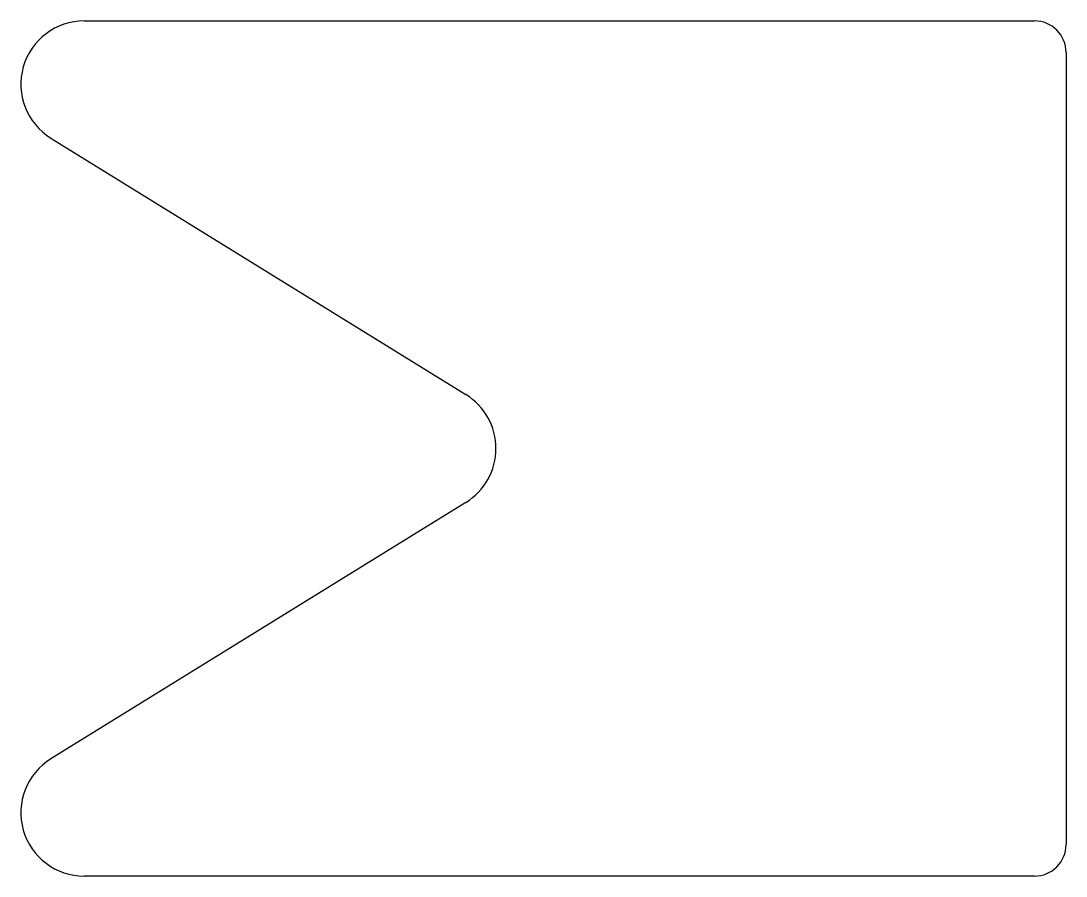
# Model space of a CAD drawing. Header units: millimetres. Extents: x -34 to 32, y -27 to 27.
import ezdxf

# ---------------------------------------------------------------- set-up
doc = ezdxf.new("R2010")
doc.units = ezdxf.units.MM
doc.layers.add('Sketch', color=7, linetype='CONTINUOUS')

msp = doc.modelspace()

# ---------------------------------------------------------------- linework, layer by layer
at = {"layer": 'Sketch'}
for p, q in [((-30, 27), (30, 27)), ((32, 25), (32, -25)), ((-32.1028, 19.5973), (-5.8972, 3.40268)), ((-5.8972, -3.40268), (-32.1028, -19.5973)), ((30, -27), (-30, -27))]:
    msp.add_line(p, q, dxfattribs=at)
for centre, radius, start, end in [((-30, 23), 4, 90, -121.715), ((30, 25), 2, 0, 90), ((-8, 0), 4, -58.2846, 58.2846), ((-30, -23), 4, 121.715, -90), ((30, -25), 2, -90, 0)]:
    msp.add_arc(centre, radius, start, end, dxfattribs=at)

doc.saveas('drawing.dxf')
